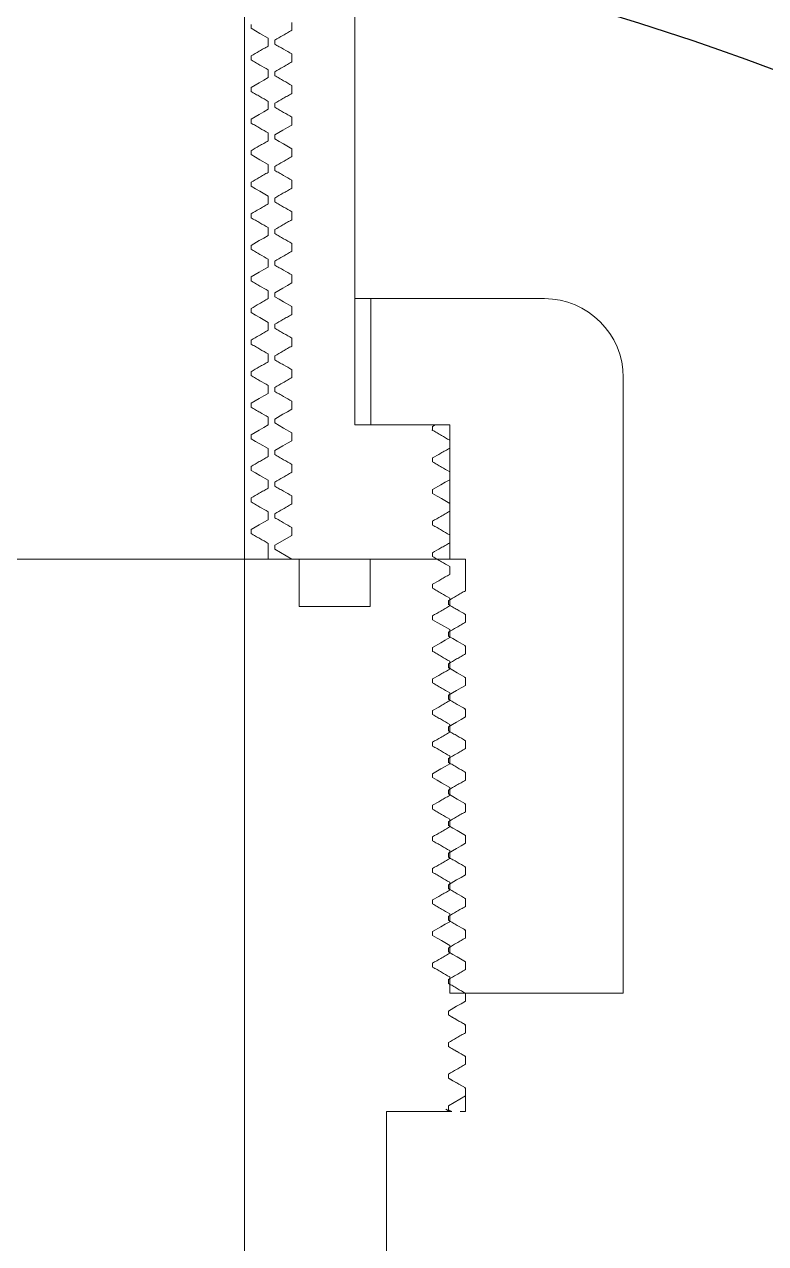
# Model space of a CAD drawing. Header units: millimetres. Extents: x 11948 to 22858, y 1146 to 11361.
# Drawn here: x 16567.9 to 16614.8, y 7364.1 to 7441.3 of the extents above; entities that cross this region are included whole.
import ezdxf

# ---------------------------------------------------------------- set-up
doc = ezdxf.new("R2010")
doc.units = ezdxf.units.MM
doc.linetypes.add('SLD-Solid', pattern=[0])
pattern_1 = [(45, (13072.54, 5639.196), (-44.9013, 44.9013), [])]

msp = doc.modelspace()

# ---------------------------------------------------------------- hatches: boundary and pattern name
at = {"linetype": 'SLD-Solid', "lineweight": 0}
h = msp.add_hatch(dxfattribs=at)
h.set_pattern_fill('ANSI31', color=256, scale=20, style=0)
h.set_pattern_definition(pattern_1)
h.paths.add_polyline_path([(16583.721, 7408.301), (16584.803, 7408.926), (16584.803, 7409.426), (16583.721, 7410.051), (16583.721, 7410.301), (16584.803, 7410.926), (16584.803, 7411.426), (16583.721, 7412.051), (16583.721, 7412.301), (16584.803, 7412.926), (16584.803, 7413.426), (16583.721, 7414.051), (16583.721, 7414.301), (16584.803, 7414.926), (16584.803, 7415.426), (16583.721, 7416.051), (16583.721, 7416.301), (16584.803, 7416.926), (16584.803, 7417.426), (16583.721, 7418.051), (16583.721, 7418.301), (16584.803, 7418.926), (16584.803, 7419.426), (16583.721, 7420.051), (16583.721, 7420.301), (16584.803, 7420.926), (16584.803, 7421.426), (16583.721, 7422.051), (16583.721, 7422.301), (16584.803, 7422.926), (16584.803, 7423.426), (16583.721, 7424.051), (16583.721, 7424.301), (16584.803, 7424.926), (16584.803, 7425.426), (16583.721, 7426.051), (16583.721, 7426.301), (16584.803, 7426.926), (16584.803, 7427.426), (16583.721, 7428.051), (16583.721, 7428.301), (16584.803, 7428.926), (16584.803, 7429.426), (16583.721, 7430.051), (16583.721, 7430.301), (16584.803, 7430.926), (16584.803, 7431.426), (16583.721, 7432.051), (16583.721, 7432.301), (16584.803, 7432.926), (16584.803, 7433.426), (16583.721, 7434.051), (16583.721, 7434.301), (16584.803, 7434.926), (16584.803, 7435.426), (16583.721, 7436.051), (16583.721, 7436.301), (16584.803, 7436.926), (16584.803, 7437.426), (16583.721, 7438.051), (16583.721, 7438.301), (16584.803, 7438.926), (16584.803, 7439.426), (16583.721, 7440.051), (16583.721, 7440.301), (16584.803, 7440.926), (16584.803, 7441.426), (16583.721, 7442.051), (16583.721, 7442.301), (16584.803, 7442.926), (16584.803, 7443.426), (16583.721, 7444.051), (16583.721, 7444.301), (16584.803, 7444.926), (16584.803, 7445.426), (16583.721, 7446.051), (16583.721, 7446.301), (16584.803, 7446.926), (16584.803, 7447.426), (16583.721, 7448.051), (16583.721, 7448.301), (16584.803, 7448.926), (16584.803, 7449.426), (16583.721, 7450.051), (16583.721, 7450.301), (16584.803, 7450.926), (16584.803, 7451.426), (16583.721, 7452.051), (16583.721, 7452.301), (16584.803, 7452.926), (16584.803, 7453.426), (16583.721, 7454.051), (16583.721, 7454.301), (16584.803, 7454.926), (16584.803, 7455.426), (16583.721, 7456.051), (16583.721, 7456.301), (16584.803, 7456.926), (16584.803, 7457.426), (16583.721, 7458.051), (16583.721, 7458.301), (16584.803, 7458.926), (16584.803, 7459.426), (16583.721, 7460.051), (16583.721, 7460.301), (16584.803, 7460.926), (16584.803, 7461.426), (16583.721, 7462.051), (16583.721, 7462.301), (16584.803, 7462.926), (16584.803, 7552.426), (16581.803, 7552.426), (16581.803, 7407.426), (16584.803, 7407.426), (16583.721, 7408.051)], flags=0)
h = msp.add_hatch(dxfattribs=at)
h.set_pattern_fill('ANSI31', color=256, scale=20, style=0)
h.set_pattern_definition(pattern_1)
h.paths.add_polyline_path([(16588.803, 7415.926), (16588.803, 7459.926), (16583.303, 7459.926), (16583.303, 7457.926), (16582.221, 7457.301), (16582.221, 7457.051), (16583.303, 7456.426), (16583.303, 7455.926), (16582.221, 7455.301), (16582.221, 7455.051), (16583.303, 7454.426), (16583.303, 7453.926), (16582.221, 7453.301), (16582.221, 7453.051), (16583.303, 7452.426), (16583.303, 7451.926), (16582.221, 7451.301), (16582.221, 7451.051), (16583.303, 7450.426), (16583.303, 7449.926), (16582.221, 7449.301), (16582.221, 7449.051), (16583.303, 7448.426), (16583.303, 7447.926), (16582.221, 7447.301), (16582.221, 7447.051), (16583.303, 7446.426), (16583.303, 7445.926), (16582.221, 7445.301), (16582.221, 7445.051), (16583.303, 7444.426), (16583.303, 7443.926), (16582.221, 7443.301), (16582.221, 7443.051), (16583.303, 7442.426), (16583.303, 7441.926), (16582.221, 7441.301), (16582.221, 7441.051), (16583.303, 7440.426), (16583.303, 7439.926), (16582.221, 7439.301), (16582.221, 7439.051), (16583.303, 7438.426), (16583.303, 7437.926), (16582.221, 7437.301), (16582.221, 7437.051), (16583.303, 7436.426), (16583.303, 7435.926), (16582.221, 7435.301), (16582.221, 7435.051), (16583.303, 7434.426), (16583.303, 7433.926), (16582.221, 7433.301), (16582.221, 7433.051), (16583.303, 7432.426), (16583.303, 7431.926), (16582.221, 7431.301), (16582.221, 7431.051), (16583.303, 7430.426), (16583.303, 7429.926), (16582.221, 7429.301), (16582.221, 7429.051), (16583.303, 7428.426), (16583.303, 7427.926), (16582.221, 7427.301), (16582.221, 7427.051), (16583.303, 7426.426), (16583.303, 7425.926), (16582.221, 7425.301), (16582.221, 7425.051), (16583.303, 7424.426), (16583.303, 7423.926), (16582.221, 7423.301), (16582.221, 7423.051), (16583.303, 7422.426), (16583.303, 7421.926), (16582.221, 7421.301), (16582.221, 7421.051), (16583.303, 7420.426), (16583.303, 7419.926), (16582.221, 7419.301), (16582.221, 7419.051), (16583.303, 7418.426), (16583.303, 7417.926), (16582.221, 7417.301), (16582.221, 7417.051), (16583.303, 7416.426), (16583.303, 7415.926), (16582.221, 7415.301), (16582.221, 7415.051), (16583.303, 7414.426), (16583.303, 7413.926), (16582.221, 7413.301), (16582.221, 7413.051), (16583.303, 7412.426), (16583.303, 7411.926), (16582.221, 7411.301), (16582.221, 7411.051), (16583.303, 7410.426), (16583.303, 7409.926), (16582.221, 7409.301), (16582.221, 7409.051), (16583.303, 7408.426), (16583.303, 7407.426), (16594.803, 7407.426), (16594.803, 7415.926)], flags=0)
h = msp.add_hatch(dxfattribs=at)
h.set_pattern_fill('ANSI31', color=256, scale=20, style=0)
h.set_pattern_definition(pattern_1)
edge = h.paths.add_edge_path(flags=0)
edge.add_line((16594.721, 7404.801), (16595.803, 7405.426))
edge.add_line((16595.803, 7405.426), (16595.803, 7407.426))
edge.add_line((16595.803, 7407.426), (16589.776, 7407.426))
edge.add_line((16589.776, 7407.426), (16589.776, 7404.429))
edge.add_line((16589.776, 7404.429), (16585.271, 7404.429))
edge.add_line((16585.271, 7404.429), (16585.271, 7407.426))
edge.add_line((16585.271, 7407.426), (16581.803, 7407.426))
edge.add_line((16581.803, 7407.426), (16581.803, 7357.732))
edge.add_arc((16564.803, 7305.426), 55, 61.78852, 71.99555, ccw=False)
edge.add_line((16590.803, 7353.892), (16590.803, 7372.426))
edge.add_line((16590.803, 7372.426), (16594.937, 7372.426))
edge.add_line((16594.937, 7372.426), (16594.721, 7372.551))
edge.add_line((16594.721, 7372.551), (16594.721, 7372.801))
edge.add_line((16594.721, 7372.801), (16595.803, 7373.426))
edge.add_line((16595.803, 7373.426), (16595.803, 7373.926))
edge.add_line((16595.803, 7373.926), (16594.721, 7374.551))
edge.add_line((16594.721, 7374.551), (16594.721, 7374.801))
edge.add_line((16594.721, 7374.801), (16595.803, 7375.426))
edge.add_line((16595.803, 7375.426), (16595.803, 7375.926))
edge.add_line((16595.803, 7375.926), (16594.721, 7376.551))
edge.add_line((16594.721, 7376.551), (16594.721, 7376.801))
edge.add_line((16594.721, 7376.801), (16595.803, 7377.426))
edge.add_line((16595.803, 7377.426), (16595.803, 7377.926))
edge.add_line((16595.803, 7377.926), (16594.721, 7378.551))
edge.add_line((16594.721, 7378.551), (16594.721, 7378.801))
edge.add_line((16594.721, 7378.801), (16595.803, 7379.426))
edge.add_line((16595.803, 7379.426), (16595.803, 7379.926))
edge.add_line((16595.803, 7379.926), (16594.721, 7380.551))
edge.add_line((16594.721, 7380.551), (16594.721, 7380.801))
edge.add_line((16594.721, 7380.801), (16595.803, 7381.426))
edge.add_line((16595.803, 7381.426), (16595.803, 7381.926))
edge.add_line((16595.803, 7381.926), (16594.721, 7382.551))
edge.add_line((16594.721, 7382.551), (16594.721, 7382.801))
edge.add_line((16594.721, 7382.801), (16595.803, 7383.426))
edge.add_line((16595.803, 7383.426), (16595.803, 7383.926))
edge.add_line((16595.803, 7383.926), (16594.721, 7384.551))
edge.add_line((16594.721, 7384.551), (16594.721, 7384.801))
edge.add_line((16594.721, 7384.801), (16595.803, 7385.426))
edge.add_line((16595.803, 7385.426), (16595.803, 7385.926))
edge.add_line((16595.803, 7385.926), (16594.721, 7386.551))
edge.add_line((16594.721, 7386.551), (16594.721, 7386.801))
edge.add_line((16594.721, 7386.801), (16595.803, 7387.426))
edge.add_line((16595.803, 7387.426), (16595.803, 7387.926))
edge.add_line((16595.803, 7387.926), (16594.721, 7388.551))
edge.add_line((16594.721, 7388.551), (16594.721, 7388.801))
edge.add_line((16594.721, 7388.801), (16595.803, 7389.426))
edge.add_line((16595.803, 7389.426), (16595.803, 7389.926))
edge.add_line((16595.803, 7389.926), (16594.721, 7390.551))
edge.add_line((16594.721, 7390.551), (16594.721, 7390.801))
edge.add_line((16594.721, 7390.801), (16595.803, 7391.426))
edge.add_line((16595.803, 7391.426), (16595.803, 7391.926))
edge.add_line((16595.803, 7391.926), (16594.721, 7392.551))
edge.add_line((16594.721, 7392.551), (16594.721, 7392.801))
edge.add_line((16594.721, 7392.801), (16595.803, 7393.426))
edge.add_line((16595.803, 7393.426), (16595.803, 7393.926))
edge.add_line((16595.803, 7393.926), (16594.721, 7394.551))
edge.add_line((16594.721, 7394.551), (16594.721, 7394.801))
edge.add_line((16594.721, 7394.801), (16595.803, 7395.426))
edge.add_line((16595.803, 7395.426), (16595.803, 7395.926))
edge.add_line((16595.803, 7395.926), (16594.721, 7396.551))
edge.add_line((16594.721, 7396.551), (16594.721, 7396.801))
edge.add_line((16594.721, 7396.801), (16595.803, 7397.426))
edge.add_line((16595.803, 7397.426), (16595.803, 7397.926))
edge.add_line((16595.803, 7397.926), (16594.721, 7398.551))
edge.add_line((16594.721, 7398.551), (16594.721, 7398.801))
edge.add_line((16594.721, 7398.801), (16595.803, 7399.426))
edge.add_line((16595.803, 7399.426), (16595.803, 7399.926))
edge.add_line((16595.803, 7399.926), (16594.721, 7400.551))
edge.add_line((16594.721, 7400.551), (16594.721, 7400.801))
edge.add_line((16594.721, 7400.801), (16595.803, 7401.426))
edge.add_line((16595.803, 7401.426), (16595.803, 7401.926))
edge.add_line((16595.803, 7401.926), (16594.721, 7402.551))
edge.add_line((16594.721, 7402.551), (16594.721, 7402.801))
edge.add_line((16594.721, 7402.801), (16595.803, 7403.426))
edge.add_line((16595.803, 7403.426), (16595.803, 7403.926))
edge.add_line((16595.803, 7403.926), (16594.721, 7404.551))
edge.add_line((16594.721, 7404.551), (16594.721, 7404.801))

# ---------------------------------------------------------------- linework, layer by layer
for p, q in [((16581.803, 7407.426), (16581.803, 7552.426)), ((16588.804, 7415.926), (16588.804, 7459.926)), ((16582.221, 7441.301), (16582.221, 7441.051)), ((16584.803, 7440.926), (16584.803, 7441.426)), ((16583.303, 7440.426), (16583.303, 7439.926)), ((16583.721, 7440.301), (16583.721, 7440.051)), ((16582.221, 7439.301), (16582.221, 7439.051)), ((16584.803, 7438.926), (16584.803, 7439.426)), ((16583.303, 7438.426), (16583.303, 7437.926)), ((16583.721, 7438.301), (16583.721, 7438.051)), ((16582.221, 7437.301), (16582.221, 7437.051)), ((16584.803, 7436.926), (16584.803, 7437.426)), ((16583.303, 7436.426), (16583.303, 7435.926)), ((16583.721, 7436.301), (16583.721, 7436.051)), ((16584.803, 7434.926), (16584.803, 7435.426)), ((16582.221, 7435.301), (16582.221, 7435.051)), ((16583.303, 7434.426), (16583.303, 7433.926)), ((16583.721, 7434.301), (16583.721, 7434.051)), ((16582.221, 7433.301), (16582.221, 7433.051)), ((16584.803, 7432.926), (16584.803, 7433.426)), ((16583.303, 7432.426), (16583.303, 7431.926)), ((16583.721, 7432.301), (16583.721, 7432.051)), ((16582.221, 7431.301), (16582.221, 7431.051)), ((16584.803, 7430.926), (16584.803, 7431.426)), ((16583.303, 7430.426), (16583.303, 7429.926)), ((16583.721, 7430.301), (16583.721, 7430.051)), ((16582.221, 7429.301), (16582.221, 7429.051)), ((16584.803, 7428.926), (16584.803, 7429.426)), ((16583.303, 7428.426), (16583.303, 7427.926)), ((16583.721, 7428.301), (16583.721, 7428.051)), ((16582.221, 7427.301), (16582.221, 7427.051)), ((16584.803, 7426.926), (16584.803, 7427.426)), ((16583.303, 7426.426), (16583.303, 7425.926)), ((16583.721, 7426.301), (16583.721, 7426.051)), ((16582.221, 7425.301), (16582.221, 7425.051)), ((16584.803, 7424.926), (16584.803, 7425.426)), ((16583.303, 7424.426), (16583.303, 7423.926)), ((16583.721, 7424.301), (16583.721, 7424.051)), ((16588.804, 7423.926), (16589.803, 7423.926)), ((16589.803, 7423.926), (16589.803, 7415.926)), ((16600.803, 7423.926), (16589.803, 7423.926)), ((16582.221, 7423.301), (16582.221, 7423.051)), ((16584.803, 7422.926), (16584.803, 7423.426)), ((16583.303, 7422.426), (16583.303, 7421.926)), ((16583.721, 7422.301), (16583.721, 7422.051)), ((16582.221, 7421.301), (16582.221, 7421.051)), ((16584.803, 7420.926), (16584.803, 7421.426)), ((16583.303, 7420.426), (16583.303, 7419.926)), ((16583.721, 7420.301), (16583.721, 7420.051)), ((16582.221, 7419.301), (16582.221, 7419.051)), ((16584.803, 7418.926), (16584.803, 7419.426)), ((16583.303, 7418.426), (16583.303, 7417.926)), ((16605.803, 7379.926), (16605.803, 7418.926)), ((16583.721, 7418.301), (16583.721, 7418.051)), ((16582.221, 7417.301), (16582.221, 7417.051)), ((16584.803, 7416.926), (16584.803, 7417.426)), ((16583.303, 7416.426), (16583.303, 7415.926)), ((16583.721, 7416.301), (16583.721, 7416.051)), ((16582.221, 7415.301), (16582.221, 7415.051)), ((16584.803, 7414.926), (16584.803, 7415.426)), ((16594.803, 7415.926), (16588.804, 7415.926)), ((16593.879, 7415.926), (16589.803, 7415.926)), ((16593.721, 7415.584), (16593.675, 7415.59)), ((16593.879, 7415.926), (16593.721, 7415.834)), ((16593.721, 7415.834), (16593.721, 7415.584)), ((16594.803, 7407.426), (16594.803, 7415.926)), ((16594.803, 7414.959), (16594.803, 7414.459)), ((16583.303, 7414.426), (16583.303, 7413.926)), ((16583.721, 7414.301), (16583.721, 7414.051)), ((16593.721, 7413.834), (16593.721, 7413.584)), ((16582.221, 7413.301), (16582.221, 7413.051)), ((16584.803, 7412.926), (16584.803, 7413.426)), ((16594.803, 7412.959), (16594.803, 7412.459)), ((16583.303, 7412.426), (16583.303, 7411.926)), ((16583.721, 7412.301), (16583.721, 7412.051)), ((16584.803, 7410.926), (16584.803, 7411.426)), ((16593.721, 7411.834), (16593.721, 7411.584)), ((16582.221, 7411.301), (16582.221, 7411.051)), ((16594.803, 7410.959), (16594.803, 7410.459)), ((16583.303, 7410.426), (16583.303, 7409.926)), ((16583.721, 7410.301), (16583.721, 7410.051)), ((16582.221, 7409.301), (16582.221, 7409.051)), ((16584.803, 7408.926), (16584.803, 7409.426)), ((16593.721, 7409.834), (16593.721, 7409.584)), ((16583.303, 7408.426), (16583.303, 7407.426)), ((16584.803, 7408.926), (16583.721, 7408.301)), ((16594.803, 7408.959), (16594.803, 7408.459)), ((16583.721, 7408.301), (16583.721, 7408.051)), ((16583.721, 7408.051), (16584.803, 7407.426)), ((16593.721, 7407.834), (16593.721, 7407.584)), ((16581.803, 7407.426), (16547.803, 7407.426)), ((16581.803, 7407.426), (16584.803, 7407.426)), ((16581.803, 7407.426), (16581.803, 7357.732)), ((16585.271, 7407.426), (16581.803, 7407.426)), ((16594.803, 7407.426), (16583.303, 7407.426)), ((16585.271, 7404.429), (16585.271, 7407.426)), ((16589.776, 7407.426), (16589.776, 7404.429)), ((16595.804, 7407.426), (16589.776, 7407.426)), ((16594.803, 7406.959), (16594.803, 7406.459)), ((16595.804, 7407.426), (16595.804, 7405.426)), ((16593.721, 7405.834), (16593.721, 7405.584)), ((16594.721, 7404.801), (16594.721, 7404.551)), ((16594.799, 7404.508), (16594.721, 7404.553)), ((16594.803, 7404.959), (16594.803, 7404.459)), ((16589.776, 7404.429), (16585.271, 7404.429)), ((16593.721, 7403.834), (16593.721, 7403.584)), ((16595.752, 7403.931), (16595.804, 7403.926)), ((16595.804, 7403.926), (16595.804, 7403.426)), ((16594.803, 7402.959), (16594.803, 7402.459)), ((16594.721, 7402.801), (16594.721, 7402.551)), ((16594.799, 7402.508), (16594.721, 7402.553)), ((16593.721, 7401.834), (16593.721, 7401.584)), ((16595.752, 7401.931), (16595.804, 7401.926)), ((16595.804, 7401.926), (16595.804, 7401.426)), ((16594.721, 7400.801), (16594.721, 7400.551)), ((16594.803, 7400.959), (16594.803, 7400.459)), ((16593.721, 7399.834), (16593.721, 7399.584)), ((16594.799, 7400.508), (16594.721, 7400.553)), ((16595.752, 7399.931), (16595.804, 7399.926)), ((16595.804, 7399.926), (16595.804, 7399.426)), ((16594.721, 7398.801), (16594.721, 7398.551)), ((16594.799, 7398.508), (16594.721, 7398.553)), ((16594.803, 7398.959), (16594.803, 7398.459)), ((16593.721, 7397.834), (16593.721, 7397.584)), ((16595.752, 7397.931), (16595.804, 7397.926)), ((16595.804, 7397.926), (16595.804, 7397.426)), ((16594.721, 7396.801), (16594.721, 7396.551)), ((16594.803, 7396.959), (16594.803, 7396.459)), ((16594.799, 7396.508), (16594.721, 7396.553)), ((16593.721, 7395.834), (16593.721, 7395.584)), ((16595.752, 7395.931), (16595.804, 7395.926)), ((16595.804, 7395.926), (16595.804, 7395.426)), ((16594.721, 7394.801), (16594.721, 7394.551)), ((16594.799, 7394.508), (16594.721, 7394.553)), ((16594.803, 7394.959), (16594.803, 7394.459)), ((16593.721, 7393.834), (16593.721, 7393.584)), ((16595.752, 7393.931), (16595.804, 7393.926)), ((16595.804, 7393.926), (16595.804, 7393.426)), ((16594.803, 7392.959), (16594.803, 7392.459)), ((16594.721, 7392.801), (16594.721, 7392.551)), ((16594.799, 7392.508), (16594.721, 7392.553)), ((16593.721, 7391.834), (16593.721, 7391.584)), ((16595.752, 7391.931), (16595.804, 7391.926)), ((16595.804, 7391.926), (16595.804, 7391.426)), ((16594.721, 7390.801), (16594.721, 7390.551)), ((16594.799, 7390.508), (16594.721, 7390.553)), ((16594.803, 7390.959), (16594.803, 7390.459)), ((16593.721, 7389.834), (16593.721, 7389.584)), ((16595.752, 7389.931), (16595.804, 7389.926)), ((16595.804, 7389.926), (16595.804, 7389.426)), ((16594.721, 7388.801), (16594.721, 7388.551)), ((16594.799, 7388.508), (16594.721, 7388.553)), ((16594.803, 7388.959), (16594.803, 7388.459)), ((16593.721, 7387.834), (16593.721, 7387.584)), ((16595.752, 7387.931), (16595.804, 7387.926)), ((16595.804, 7387.926), (16595.804, 7387.426)), ((16594.721, 7386.801), (16594.721, 7386.551)), ((16594.803, 7386.959), (16594.803, 7386.459)), ((16594.799, 7386.508), (16594.721, 7386.553)), ((16595.752, 7385.931), (16595.804, 7385.926)), ((16595.804, 7385.926), (16595.804, 7385.426)), ((16593.721, 7385.834), (16593.721, 7385.584)), ((16594.721, 7384.801), (16594.721, 7384.551)), ((16594.799, 7384.508), (16594.721, 7384.553)), ((16594.803, 7384.959), (16594.803, 7384.459)), ((16593.721, 7383.834), (16593.721, 7383.584)), ((16595.752, 7383.931), (16595.804, 7383.926)), ((16595.804, 7383.926), (16595.804, 7383.426)), ((16594.803, 7382.959), (16594.803, 7382.459)), ((16594.721, 7382.801), (16594.721, 7382.551)), ((16594.799, 7382.508), (16594.721, 7382.553)), ((16593.721, 7381.834), (16593.721, 7381.584)), ((16595.752, 7381.931), (16595.804, 7381.926)), ((16595.804, 7381.926), (16595.804, 7381.426)), ((16594.721, 7380.801), (16594.721, 7380.551)), ((16594.799, 7380.508), (16594.721, 7380.553)), ((16594.803, 7380.959), (16594.803, 7379.926)), ((16605.803, 7379.926), (16594.803, 7379.926)), ((16595.752, 7379.931), (16595.804, 7379.926)), ((16595.804, 7379.926), (16595.804, 7379.426)), ((16594.721, 7378.801), (16594.721, 7378.551)), ((16595.752, 7377.931), (16595.804, 7377.926)), ((16595.804, 7377.926), (16595.804, 7377.426)), ((16594.721, 7376.801), (16594.721, 7376.551)), ((16595.752, 7375.931), (16595.804, 7375.926)), ((16595.804, 7375.926), (16595.804, 7375.426)), ((16594.721, 7374.801), (16594.721, 7374.551)), ((16595.752, 7373.931), (16595.804, 7373.926)), ((16595.804, 7373.926), (16595.804, 7373.426)), ((16595.804, 7373.426), (16594.721, 7372.801)), ((16594.721, 7372.801), (16594.721, 7372.551)), ((16595.804, 7372.426), (16595.804, 7373.426)), ((16590.803, 7372.426), (16590.803, 7353.892)), ((16594.937, 7372.426), (16590.803, 7372.426)), ((16594.801, 7372.442), (16594.558, 7372.583)), ((16594.721, 7372.551), (16594.937, 7372.426)), ((16595.46, 7372.426), (16595.804, 7372.426))]:
    msp.add_line(p, q, dxfattribs=at)
at = {"linetype": 'SLD-Solid', "lineweight": 0, "flags": 128}
for points in [[(16582.221, 7441.051), (16582.502, 7440.888), (16582.783, 7440.726), (16583.303, 7440.426)], [(16583.303, 7437.926), (16583.022, 7437.763), (16582.741, 7437.601), (16582.221, 7437.301)], [(16583.303, 7435.926), (16583.022, 7435.763), (16582.741, 7435.601), (16582.221, 7435.301)], [(16584.803, 7434.926), (16584.522, 7434.763), (16584.241, 7434.601), (16583.721, 7434.301)], [(16583.721, 7434.051), (16584.002, 7433.888), (16584.283, 7433.726), (16584.803, 7433.426)], [(16582.221, 7433.051), (16582.502, 7432.888), (16582.783, 7432.726), (16583.303, 7432.426)], [(16582.221, 7431.051), (16582.502, 7430.888), (16582.783, 7430.726), (16583.303, 7430.426)], [(16583.303, 7427.926), (16583.022, 7427.763), (16582.741, 7427.601), (16582.221, 7427.301)], [(16583.303, 7425.926), (16583.022, 7425.763), (16582.741, 7425.601), (16582.221, 7425.301)], [(16584.803, 7424.926), (16584.522, 7424.763), (16584.241, 7424.601), (16583.721, 7424.301)], [(16583.721, 7424.051), (16584.002, 7423.888), (16584.283, 7423.726), (16584.803, 7423.426)], [(16582.221, 7423.051), (16582.502, 7422.888), (16582.783, 7422.726), (16583.303, 7422.426)], [(16583.303, 7417.926), (16583.022, 7417.763), (16582.741, 7417.601), (16582.221, 7417.301)], [(16584.803, 7416.926), (16584.522, 7416.763), (16584.241, 7416.601), (16583.721, 7416.301)], [(16583.721, 7416.051), (16584.002, 7415.888), (16584.283, 7415.726), (16584.803, 7415.426)], [(16583.303, 7415.926), (16583.022, 7415.763), (16582.741, 7415.601), (16582.221, 7415.301)], [(16582.221, 7415.051), (16582.502, 7414.888), (16582.783, 7414.726), (16583.303, 7414.426)], [(16584.803, 7414.926), (16584.522, 7414.763), (16584.241, 7414.601), (16583.721, 7414.301)], [(16582.221, 7413.051), (16582.502, 7412.888), (16582.783, 7412.726), (16583.303, 7412.426)], [(16594.803, 7412.459), (16594.522, 7412.297), (16594.241, 7412.134), (16593.721, 7411.834)], [(16593.721, 7411.584), (16594.002, 7411.422), (16594.283, 7411.259), (16594.803, 7410.959)], [(16583.303, 7409.926), (16583.022, 7409.763), (16582.741, 7409.601), (16582.221, 7409.301)], [(16593.721, 7403.584), (16594.002, 7403.422), (16594.283, 7403.259), (16594.803, 7402.959)], [(16594.803, 7402.459), (16594.522, 7402.297), (16594.241, 7402.134), (16593.721, 7401.834)], [(16594.721, 7402.551), (16595.002, 7402.388), (16595.283, 7402.226), (16595.804, 7401.926)], [(16594.721, 7400.551), (16595.002, 7400.388), (16595.283, 7400.226), (16595.804, 7399.926)], [(16595.804, 7399.426), (16595.522, 7399.263), (16595.241, 7399.101), (16594.721, 7398.801)], [(16595.804, 7397.426), (16595.522, 7397.263), (16595.241, 7397.101), (16594.721, 7396.801)], [(16594.803, 7394.459), (16594.522, 7394.297), (16594.241, 7394.134), (16593.721, 7393.834)], [(16593.721, 7393.584), (16594.002, 7393.422), (16594.283, 7393.259), (16594.803, 7392.959)], [(16594.721, 7392.551), (16595.002, 7392.388), (16595.283, 7392.226), (16595.804, 7391.926)], [(16594.721, 7390.551), (16595.002, 7390.388), (16595.283, 7390.226), (16595.804, 7389.926)], [(16595.804, 7389.426), (16595.522, 7389.263), (16595.241, 7389.101), (16594.721, 7388.801)], [(16595.804, 7387.426), (16595.522, 7387.263), (16595.241, 7387.101), (16594.721, 7386.801)], [(16594.803, 7384.459), (16594.522, 7384.297), (16594.241, 7384.134), (16593.721, 7383.834)], [(16593.721, 7383.584), (16594.002, 7383.422), (16594.283, 7383.259), (16594.803, 7382.959)], [(16594.721, 7382.551), (16595.002, 7382.388), (16595.283, 7382.226), (16595.804, 7381.926)], [(16595.804, 7379.426), (16595.522, 7379.263), (16595.241, 7379.101), (16594.721, 7378.801)], [(16594.721, 7374.551), (16595.002, 7374.388), (16595.283, 7374.226), (16595.804, 7373.926)]]:
    msp.add_lwpolyline(points, dxfattribs=at)
msp.add_circle((16563.685, 7302.847), 145.052)
at = {"linetype": 'SLD-Solid', "lineweight": 0}
msp.add_arc((16600.803, 7418.926), 5, 0, 90, dxfattribs=at)
for points, knots in [([(16584.803, 7440.926), (16584.71, 7440.871), (16584.522, 7440.763), (16584.161, 7440.555), (16583.894, 7440.401), (16583.721, 7440.301)], [0, 0, 0, 0, 0.259665, 0.519377, 1, 1, 1, 1]), ([(16583.721, 7440.051), (16583.815, 7439.996), (16584.002, 7439.888), (16584.363, 7439.68), (16584.63, 7439.526), (16584.803, 7439.426)], [0, 0, 0, 0, 0.259665, 0.519377, 1, 1, 1, 1]), ([(16583.303, 7439.926), (16583.21, 7439.871), (16583.022, 7439.763), (16582.661, 7439.555), (16582.394, 7439.401), (16582.221, 7439.301)], [0, 0, 0, 0, 0.25967, 0.519504, 1, 1, 1, 1]), ([(16582.221, 7439.051), (16582.315, 7438.996), (16582.502, 7438.888), (16582.863, 7438.68), (16583.13, 7438.526), (16583.303, 7438.426)], [0, 0, 0, 0, 0.259835, 0.519504, 1, 1, 1, 1]), ([(16584.803, 7438.926), (16584.71, 7438.871), (16584.522, 7438.763), (16584.161, 7438.555), (16583.894, 7438.401), (16583.721, 7438.301)], [0, 0, 0, 0, 0.259712, 0.519377, 1, 1, 1, 1]), ([(16583.721, 7438.051), (16583.815, 7437.996), (16584.002, 7437.888), (16584.363, 7437.68), (16584.63, 7437.526), (16584.803, 7437.426)], [0, 0, 0, 0, 0.259712, 0.519377, 1, 1, 1, 1]), ([(16582.221, 7437.051), (16582.315, 7436.996), (16582.502, 7436.888), (16582.863, 7436.68), (16583.13, 7436.526), (16583.303, 7436.426)], [0, 0, 0, 0, 0.259799, 0.519481, 1, 1, 1, 1]), ([(16584.803, 7436.926), (16584.71, 7436.871), (16584.522, 7436.763), (16584.161, 7436.555), (16583.894, 7436.401), (16583.721, 7436.301)], [0, 0, 0, 0, 0.259712, 0.519377, 1, 1, 1, 1]), ([(16583.721, 7436.051), (16583.815, 7435.996), (16584.002, 7435.888), (16584.363, 7435.68), (16584.63, 7435.526), (16584.803, 7435.426)], [0, 0, 0, 0, 0.259712, 0.519377, 1, 1, 1, 1]), ([(16582.221, 7435.051), (16582.315, 7434.996), (16582.502, 7434.888), (16582.863, 7434.68), (16583.13, 7434.526), (16583.303, 7434.426)], [0, 0, 0, 0, 0.259787, 0.519457, 1, 1, 1, 1]), ([(16583.303, 7433.926), (16583.21, 7433.871), (16583.022, 7433.763), (16582.661, 7433.555), (16582.394, 7433.401), (16582.221, 7433.301)], [0, 0, 0, 0, 0.25967, 0.519457, 1, 1, 1, 1]), ([(16584.803, 7432.926), (16584.71, 7432.871), (16584.522, 7432.763), (16584.161, 7432.555), (16583.894, 7432.401), (16583.721, 7432.301)], [0, 0, 0, 0, 0.259677, 0.519402, 1, 1, 1, 1]), ([(16583.303, 7431.926), (16583.21, 7431.871), (16583.022, 7431.763), (16582.661, 7431.555), (16582.394, 7431.401), (16582.221, 7431.301)], [0, 0, 0, 0, 0.25967, 0.519457, 1, 1, 1, 1]), ([(16583.721, 7432.051), (16583.815, 7431.996), (16584.002, 7431.888), (16584.363, 7431.68), (16584.63, 7431.526), (16584.803, 7431.426)], [0, 0, 0, 0, 0.259677, 0.519402, 1, 1, 1, 1]), ([(16584.803, 7430.926), (16584.71, 7430.871), (16584.522, 7430.763), (16584.161, 7430.555), (16583.894, 7430.401), (16583.721, 7430.301)], [0, 0, 0, 0, 0.259665, 0.519377, 1, 1, 1, 1]), ([(16583.721, 7430.051), (16583.815, 7429.996), (16584.002, 7429.888), (16584.363, 7429.68), (16584.63, 7429.526), (16584.803, 7429.426)], [0, 0, 0, 0, 0.259665, 0.519377, 1, 1, 1, 1]), ([(16583.303, 7429.926), (16583.21, 7429.871), (16583.022, 7429.763), (16582.661, 7429.555), (16582.394, 7429.401), (16582.221, 7429.301)], [0, 0, 0, 0, 0.25967, 0.519504, 1, 1, 1, 1]), ([(16582.221, 7429.051), (16582.315, 7428.997), (16582.502, 7428.888), (16582.863, 7428.68), (16583.13, 7428.526), (16583.303, 7428.426)], [0, 0, 0, 0, 0.259835, 0.519504, 1, 1, 1, 1]), ([(16584.803, 7428.926), (16584.71, 7428.871), (16584.522, 7428.763), (16584.161, 7428.555), (16583.894, 7428.401), (16583.721, 7428.301)], [0, 0, 0, 0, 0.259712, 0.519377, 1, 1, 1, 1]), ([(16583.721, 7428.051), (16583.815, 7427.996), (16584.002, 7427.888), (16584.363, 7427.68), (16584.63, 7427.526), (16584.803, 7427.426)], [0, 0, 0, 0, 0.259712, 0.519377, 1, 1, 1, 1]), ([(16582.221, 7427.051), (16582.315, 7426.996), (16582.502, 7426.888), (16582.863, 7426.68), (16583.13, 7426.526), (16583.303, 7426.426)], [0, 0, 0, 0, 0.259799, 0.519481, 1, 1, 1, 1]), ([(16584.803, 7426.926), (16584.71, 7426.871), (16584.522, 7426.763), (16584.161, 7426.555), (16583.894, 7426.401), (16583.721, 7426.301)], [0, 0, 0, 0, 0.259712, 0.519377, 1, 1, 1, 1]), ([(16583.721, 7426.051), (16583.815, 7425.996), (16584.002, 7425.888), (16584.363, 7425.68), (16584.63, 7425.526), (16584.803, 7425.426)], [0, 0, 0, 0, 0.259712, 0.519377, 1, 1, 1, 1]), ([(16582.221, 7425.051), (16582.315, 7424.996), (16582.502, 7424.888), (16582.863, 7424.68), (16583.13, 7424.526), (16583.303, 7424.426)], [0, 0, 0, 0, 0.259787, 0.519457, 1, 1, 1, 1]), ([(16583.303, 7423.926), (16583.21, 7423.871), (16583.022, 7423.763), (16582.661, 7423.555), (16582.394, 7423.401), (16582.221, 7423.301)], [0, 0, 0, 0, 0.25967, 0.519457, 1, 1, 1, 1]), ([(16584.803, 7422.926), (16584.71, 7422.871), (16584.522, 7422.763), (16584.161, 7422.555), (16583.894, 7422.401), (16583.721, 7422.301)], [0, 0, 0, 0, 0.259665, 0.519377, 1, 1, 1, 1]), ([(16583.303, 7421.926), (16583.21, 7421.871), (16583.022, 7421.763), (16582.661, 7421.555), (16582.394, 7421.401), (16582.221, 7421.301)], [0, 0, 0, 0, 0.25967, 0.519457, 1, 1, 1, 1]), ([(16583.721, 7422.051), (16583.815, 7421.996), (16584.002, 7421.888), (16584.363, 7421.68), (16584.63, 7421.526), (16584.803, 7421.426)], [0, 0, 0, 0, 0.259665, 0.519377, 1, 1, 1, 1]), ([(16582.221, 7421.051), (16582.315, 7420.996), (16582.502, 7420.888), (16582.863, 7420.68), (16583.13, 7420.526), (16583.303, 7420.426)], [0, 0, 0, 0, 0.259835, 0.519504, 1, 1, 1, 1]), ([(16584.803, 7420.926), (16584.71, 7420.871), (16584.522, 7420.763), (16584.161, 7420.555), (16583.894, 7420.401), (16583.721, 7420.301)], [0, 0, 0, 0, 0.259665, 0.519377, 1, 1, 1, 1]), ([(16583.303, 7419.926), (16583.21, 7419.871), (16583.022, 7419.763), (16582.661, 7419.555), (16582.394, 7419.401), (16582.221, 7419.301)], [0, 0, 0, 0, 0.25967, 0.519504, 1, 1, 1, 1]), ([(16583.721, 7420.051), (16583.815, 7419.996), (16584.002, 7419.888), (16584.363, 7419.68), (16584.63, 7419.526), (16584.803, 7419.426)], [0, 0, 0, 0, 0.259665, 0.519377, 1, 1, 1, 1]), ([(16582.221, 7419.051), (16582.315, 7418.997), (16582.502, 7418.888), (16582.863, 7418.68), (16583.13, 7418.526), (16583.303, 7418.426)], [0, 0, 0, 0, 0.259835, 0.519504, 1, 1, 1, 1]), ([(16584.803, 7418.926), (16584.71, 7418.871), (16584.522, 7418.763), (16584.161, 7418.555), (16583.894, 7418.401), (16583.721, 7418.301)], [0, 0, 0, 0, 0.259712, 0.519377, 1, 1, 1, 1]), ([(16583.721, 7418.051), (16583.815, 7417.996), (16584.002, 7417.888), (16584.363, 7417.68), (16584.63, 7417.526), (16584.803, 7417.426)], [0, 0, 0, 0, 0.259712, 0.519377, 1, 1, 1, 1]), ([(16582.221, 7417.051), (16582.315, 7416.996), (16582.502, 7416.888), (16582.863, 7416.68), (16583.13, 7416.526), (16583.303, 7416.426)], [0, 0, 0, 0, 0.259787, 0.519457, 1, 1, 1, 1]), ([(16593.721, 7415.584), (16593.815, 7415.53), (16594.002, 7415.422), (16594.363, 7415.213), (16594.63, 7415.059), (16594.803, 7414.959)], [0, 0, 0, 0, 0.259712, 0.519377, 1, 1, 1, 1]), ([(16583.303, 7413.926), (16583.21, 7413.871), (16583.022, 7413.763), (16582.661, 7413.555), (16582.394, 7413.401), (16582.221, 7413.301)], [0, 0, 0, 0, 0.25967, 0.519457, 1, 1, 1, 1]), ([(16583.721, 7414.051), (16583.815, 7413.996), (16584.002, 7413.888), (16584.363, 7413.68), (16584.63, 7413.526), (16584.803, 7413.426)], [0, 0, 0, 0, 0.259677, 0.519402, 1, 1, 1, 1]), ([(16594.803, 7414.459), (16594.71, 7414.405), (16594.522, 7414.297), (16594.161, 7414.088), (16593.894, 7413.934), (16593.721, 7413.834)], [0, 0, 0, 0, 0.259712, 0.519377, 1, 1, 1, 1]), ([(16593.721, 7413.584), (16593.815, 7413.53), (16594.002, 7413.422), (16594.363, 7413.213), (16594.63, 7413.059), (16594.803, 7412.959)], [0, 0, 0, 0, 0.259712, 0.519377, 1, 1, 1, 1]), ([(16584.803, 7412.926), (16584.71, 7412.871), (16584.522, 7412.763), (16584.161, 7412.555), (16583.894, 7412.401), (16583.721, 7412.301)], [0, 0, 0, 0, 0.259665, 0.519377, 1, 1, 1, 1]), ([(16583.303, 7411.926), (16583.21, 7411.871), (16583.022, 7411.763), (16582.661, 7411.555), (16582.394, 7411.401), (16582.221, 7411.301)], [0, 0, 0, 0, 0.25967, 0.519504, 1, 1, 1, 1]), ([(16583.721, 7412.051), (16583.815, 7411.996), (16584.002, 7411.888), (16584.363, 7411.68), (16584.63, 7411.526), (16584.803, 7411.426)], [0, 0, 0, 0, 0.259665, 0.519377, 1, 1, 1, 1]), ([(16582.221, 7411.051), (16582.315, 7410.996), (16582.502, 7410.888), (16582.863, 7410.68), (16583.13, 7410.526), (16583.303, 7410.426)], [0, 0, 0, 0, 0.259835, 0.519504, 1, 1, 1, 1]), ([(16584.803, 7410.926), (16584.71, 7410.871), (16584.522, 7410.763), (16584.161, 7410.555), (16583.894, 7410.401), (16583.721, 7410.301)], [0, 0, 0, 0, 0.259712, 0.519377, 1, 1, 1, 1]), ([(16583.721, 7410.051), (16583.815, 7409.996), (16584.002, 7409.888), (16584.363, 7409.68), (16584.63, 7409.526), (16584.803, 7409.426)], [0, 0, 0, 0, 0.259712, 0.519377, 1, 1, 1, 1]), ([(16594.803, 7410.459), (16594.71, 7410.405), (16594.522, 7410.297), (16594.161, 7410.088), (16593.894, 7409.934), (16593.721, 7409.834)], [0, 0, 0, 0, 0.259677, 0.519402, 1, 1, 1, 1]), ([(16593.721, 7409.584), (16593.815, 7409.53), (16594.002, 7409.422), (16594.363, 7409.213), (16594.63, 7409.059), (16594.803, 7408.959)], [0, 0, 0, 0, 0.259665, 0.519377, 1, 1, 1, 1]), ([(16582.221, 7409.051), (16582.315, 7408.996), (16582.502, 7408.888), (16582.863, 7408.68), (16583.13, 7408.526), (16583.303, 7408.426)], [0, 0, 0, 0, 0.259799, 0.519481, 1, 1, 1, 1]), ([(16594.803, 7408.459), (16594.71, 7408.405), (16594.522, 7408.297), (16594.161, 7408.088), (16593.894, 7407.934), (16593.721, 7407.834)], [0, 0, 0, 0, 0.259665, 0.519377, 1, 1, 1, 1]), ([(16593.721, 7407.584), (16593.815, 7407.53), (16594.002, 7407.422), (16594.363, 7407.213), (16594.63, 7407.059), (16594.803, 7406.959)], [0, 0, 0, 0, 0.259665, 0.519377, 1, 1, 1, 1]), ([(16594.803, 7406.459), (16594.71, 7406.405), (16594.522, 7406.297), (16594.161, 7406.088), (16593.894, 7405.934), (16593.721, 7405.834)], [0, 0, 0, 0, 0.259712, 0.519377, 1, 1, 1, 1]), ([(16593.721, 7405.584), (16593.815, 7405.53), (16594.002, 7405.422), (16594.363, 7405.213), (16594.63, 7405.059), (16594.803, 7404.959)], [0, 0, 0, 0, 0.259712, 0.519377, 1, 1, 1, 1]), ([(16595.804, 7405.426), (16595.71, 7405.371), (16595.522, 7405.263), (16595.161, 7405.055), (16594.894, 7404.901), (16594.721, 7404.801)], [0, 0, 0, 0, 0.259835, 0.519504, 1, 1, 1, 1]), ([(16594.803, 7404.459), (16594.71, 7404.405), (16594.522, 7404.297), (16594.161, 7404.088), (16593.894, 7403.934), (16593.721, 7403.834)], [0, 0, 0, 0, 0.259712, 0.519377, 1, 1, 1, 1]), ([(16594.721, 7404.551), (16594.815, 7404.496), (16595.002, 7404.388), (16595.363, 7404.18), (16595.63, 7404.026), (16595.804, 7403.926)], [0, 0, 0, 0, 0.25967, 0.519504, 1, 1, 1, 1]), ([(16595.804, 7403.426), (16595.71, 7403.372), (16595.522, 7403.263), (16595.161, 7403.055), (16594.894, 7402.901), (16594.721, 7402.801)], [0, 0, 0, 0, 0.259835, 0.519504, 1, 1, 1, 1]), ([(16593.721, 7401.584), (16593.815, 7401.53), (16594.002, 7401.422), (16594.363, 7401.213), (16594.63, 7401.059), (16594.803, 7400.959)], [0, 0, 0, 0, 0.259677, 0.519402, 1, 1, 1, 1]), ([(16595.804, 7401.426), (16595.71, 7401.371), (16595.522, 7401.263), (16595.161, 7401.055), (16594.894, 7400.901), (16594.721, 7400.801)], [0, 0, 0, 0, 0.259787, 0.519457, 1, 1, 1, 1]), ([(16594.803, 7400.459), (16594.71, 7400.405), (16594.522, 7400.297), (16594.161, 7400.088), (16593.894, 7399.934), (16593.721, 7399.834)], [0, 0, 0, 0, 0.259665, 0.519377, 1, 1, 1, 1]), ([(16593.721, 7399.584), (16593.815, 7399.53), (16594.002, 7399.422), (16594.363, 7399.213), (16594.63, 7399.059), (16594.803, 7398.959)], [0, 0, 0, 0, 0.259665, 0.519377, 1, 1, 1, 1]), ([(16594.803, 7398.459), (16594.71, 7398.405), (16594.522, 7398.297), (16594.161, 7398.088), (16593.894, 7397.934), (16593.721, 7397.834)], [0, 0, 0, 0, 0.259712, 0.519377, 1, 1, 1, 1]), ([(16594.721, 7398.551), (16594.815, 7398.496), (16595.002, 7398.388), (16595.363, 7398.18), (16595.63, 7398.026), (16595.804, 7397.926)], [0, 0, 0, 0, 0.25967, 0.519457, 1, 1, 1, 1]), ([(16593.721, 7397.584), (16593.815, 7397.53), (16594.002, 7397.422), (16594.363, 7397.213), (16594.63, 7397.059), (16594.803, 7396.959)], [0, 0, 0, 0, 0.259712, 0.519377, 1, 1, 1, 1]), ([(16594.803, 7396.459), (16594.71, 7396.405), (16594.522, 7396.297), (16594.161, 7396.088), (16593.894, 7395.934), (16593.721, 7395.834)], [0, 0, 0, 0, 0.259712, 0.519377, 1, 1, 1, 1]), ([(16594.721, 7396.551), (16594.815, 7396.496), (16595.002, 7396.388), (16595.363, 7396.18), (16595.63, 7396.026), (16595.804, 7395.926)], [0, 0, 0, 0, 0.25967, 0.519457, 1, 1, 1, 1]), ([(16593.721, 7395.584), (16593.815, 7395.53), (16594.002, 7395.422), (16594.363, 7395.213), (16594.63, 7395.059), (16594.803, 7394.959)], [0, 0, 0, 0, 0.259712, 0.519377, 1, 1, 1, 1]), ([(16595.804, 7395.426), (16595.71, 7395.372), (16595.522, 7395.263), (16595.161, 7395.055), (16594.894, 7394.901), (16594.721, 7394.801)], [0, 0, 0, 0, 0.259835, 0.519504, 1, 1, 1, 1]), ([(16594.721, 7394.551), (16594.815, 7394.496), (16595.002, 7394.388), (16595.363, 7394.18), (16595.63, 7394.026), (16595.804, 7393.926)], [0, 0, 0, 0, 0.25967, 0.519504, 1, 1, 1, 1]), ([(16595.804, 7393.426), (16595.71, 7393.371), (16595.522, 7393.263), (16595.161, 7393.055), (16594.894, 7392.901), (16594.721, 7392.801)], [0, 0, 0, 0, 0.259799, 0.519481, 1, 1, 1, 1]), ([(16594.803, 7392.459), (16594.71, 7392.405), (16594.522, 7392.297), (16594.161, 7392.088), (16593.894, 7391.934), (16593.721, 7391.834)], [0, 0, 0, 0, 0.259677, 0.519402, 1, 1, 1, 1]), ([(16593.721, 7391.584), (16593.815, 7391.53), (16594.002, 7391.422), (16594.363, 7391.213), (16594.63, 7391.059), (16594.803, 7390.959)], [0, 0, 0, 0, 0.259677, 0.519402, 1, 1, 1, 1]), ([(16595.804, 7391.426), (16595.71, 7391.371), (16595.522, 7391.263), (16595.161, 7391.055), (16594.894, 7390.901), (16594.721, 7390.801)], [0, 0, 0, 0, 0.259787, 0.519457, 1, 1, 1, 1]), ([(16594.803, 7390.459), (16594.71, 7390.405), (16594.522, 7390.297), (16594.161, 7390.088), (16593.894, 7389.934), (16593.721, 7389.834)], [0, 0, 0, 0, 0.259665, 0.519377, 1, 1, 1, 1]), ([(16593.721, 7389.584), (16593.815, 7389.53), (16594.002, 7389.422), (16594.363, 7389.213), (16594.63, 7389.059), (16594.803, 7388.959)], [0, 0, 0, 0, 0.259665, 0.519377, 1, 1, 1, 1]), ([(16594.803, 7388.459), (16594.71, 7388.405), (16594.522, 7388.297), (16594.161, 7388.088), (16593.894, 7387.934), (16593.721, 7387.834)], [0, 0, 0, 0, 0.259712, 0.519377, 1, 1, 1, 1]), ([(16594.721, 7388.551), (16594.815, 7388.496), (16595.002, 7388.388), (16595.363, 7388.18), (16595.63, 7388.026), (16595.804, 7387.926)], [0, 0, 0, 0, 0.25967, 0.519457, 1, 1, 1, 1]), ([(16593.721, 7387.584), (16593.815, 7387.53), (16594.002, 7387.422), (16594.363, 7387.213), (16594.63, 7387.059), (16594.803, 7386.959)], [0, 0, 0, 0, 0.259712, 0.519377, 1, 1, 1, 1]), ([(16594.803, 7386.459), (16594.71, 7386.405), (16594.522, 7386.297), (16594.161, 7386.088), (16593.894, 7385.934), (16593.721, 7385.834)], [0, 0, 0, 0, 0.259712, 0.519377, 1, 1, 1, 1]), ([(16594.721, 7386.551), (16594.815, 7386.496), (16595.002, 7386.388), (16595.363, 7386.18), (16595.63, 7386.026), (16595.804, 7385.926)], [0, 0, 0, 0, 0.25967, 0.519457, 1, 1, 1, 1]), ([(16593.721, 7385.584), (16593.815, 7385.53), (16594.002, 7385.422), (16594.363, 7385.213), (16594.63, 7385.059), (16594.803, 7384.959)], [0, 0, 0, 0, 0.259712, 0.519377, 1, 1, 1, 1]), ([(16595.804, 7385.426), (16595.71, 7385.372), (16595.522, 7385.263), (16595.161, 7385.055), (16594.894, 7384.901), (16594.721, 7384.801)], [0, 0, 0, 0, 0.259835, 0.519504, 1, 1, 1, 1]), ([(16594.721, 7384.551), (16594.815, 7384.496), (16595.002, 7384.388), (16595.363, 7384.18), (16595.63, 7384.026), (16595.804, 7383.926)], [0, 0, 0, 0, 0.25967, 0.519504, 1, 1, 1, 1]), ([(16595.804, 7383.426), (16595.71, 7383.371), (16595.522, 7383.263), (16595.161, 7383.055), (16594.894, 7382.901), (16594.721, 7382.801)], [0, 0, 0, 0, 0.259787, 0.519457, 1, 1, 1, 1]), ([(16594.803, 7382.459), (16594.71, 7382.405), (16594.522, 7382.297), (16594.161, 7382.088), (16593.894, 7381.934), (16593.721, 7381.834)], [0, 0, 0, 0, 0.259665, 0.519377, 1, 1, 1, 1]), ([(16593.721, 7381.584), (16593.815, 7381.53), (16594.002, 7381.422), (16594.363, 7381.213), (16594.63, 7381.059), (16594.803, 7380.959)], [0, 0, 0, 0, 0.259665, 0.519377, 1, 1, 1, 1]), ([(16595.804, 7381.426), (16595.71, 7381.371), (16595.522, 7381.263), (16595.161, 7381.055), (16594.894, 7380.901), (16594.721, 7380.801)], [0, 0, 0, 0, 0.259787, 0.519457, 1, 1, 1, 1]), ([(16594.721, 7380.551), (16594.815, 7380.496), (16595.002, 7380.388), (16595.363, 7380.18), (16595.63, 7380.026), (16595.804, 7379.926)], [0, 0, 0, 0, 0.25967, 0.519457, 1, 1, 1, 1]), ([(16595.799, 7377.931), (16595.618, 7378.035), (16595.259, 7378.243), (16594.9, 7378.45), (16594.721, 7378.553)], [0, 0, 0, 0, 0.502233, 1, 1, 1, 1]), ([(16594.721, 7378.551), (16594.815, 7378.496), (16595.002, 7378.388), (16595.363, 7378.18), (16595.63, 7378.026), (16595.804, 7377.926)], [0, 0, 0, 0, 0.25967, 0.519457, 1, 1, 1, 1]), ([(16595.804, 7377.426), (16595.71, 7377.371), (16595.522, 7377.263), (16595.161, 7377.055), (16594.894, 7376.901), (16594.721, 7376.801)], [0, 0, 0, 0, 0.259835, 0.519504, 1, 1, 1, 1]), ([(16595.799, 7375.931), (16595.618, 7376.035), (16595.259, 7376.242), (16594.9, 7376.45), (16594.721, 7376.553)], [0, 0, 0, 0, 0.502185, 1, 1, 1, 1]), ([(16594.721, 7376.551), (16594.815, 7376.496), (16595.002, 7376.388), (16595.363, 7376.18), (16595.63, 7376.026), (16595.804, 7375.926)], [0, 0, 0, 0, 0.25967, 0.519504, 1, 1, 1, 1]), ([(16595.804, 7375.426), (16595.71, 7375.371), (16595.522, 7375.263), (16595.161, 7375.055), (16594.894, 7374.901), (16594.721, 7374.801)], [0, 0, 0, 0, 0.259799, 0.519481, 1, 1, 1, 1]), ([(16595.799, 7373.931), (16595.618, 7374.035), (16595.259, 7374.243), (16594.9, 7374.45), (16594.721, 7374.553)], [0, 0, 0, 0, 0.502185, 1, 1, 1, 1])]:
    msp.add_open_spline(points, degree=3, knots=knots, dxfattribs=at)

doc.saveas('drawing.dxf')
